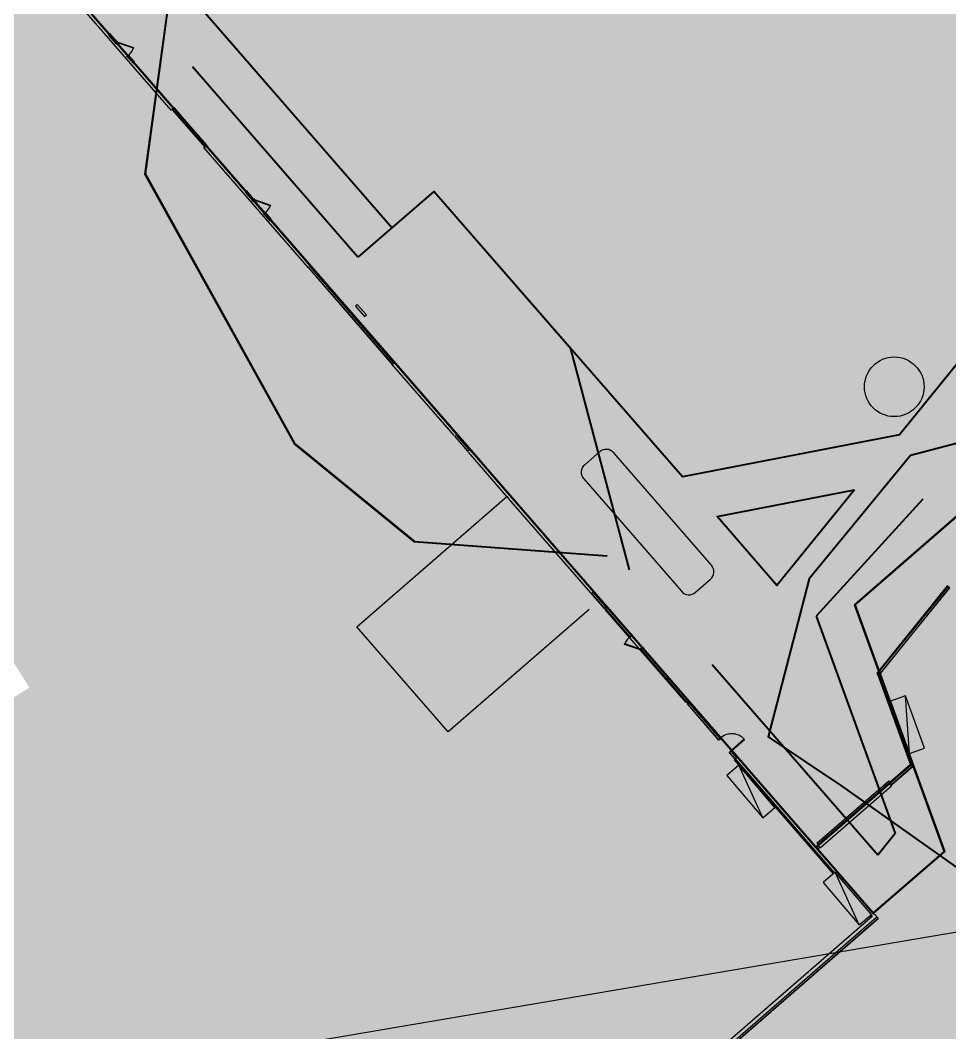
# Model space of a CAD drawing. Header units: metres. Extents: x 3 to 509016, y 4 to 6969473.
# Drawn here: x 507782.8 to 507829.5, y 6967181.6 to 6967232.5 of the extents above; entities that cross this region are included whole.
import ezdxf

# ---------------------------------------------------------------- set-up
doc = ezdxf.new("R2010")
doc.units = ezdxf.units.M
doc.linetypes.add('DASHED', pattern=[19.05, 12.7, -6.35])
doc.linetypes.add('ISO-DATUM', pattern=[30, 25, -5])
for name, color, linetype, lineweight, plot in [('A-DOOR', 252, 'Continuous', 5, False), ('A-FLOR-IDEN', 47, 'Continuous', 5, False), ('S-GRID-IDEN', 47, 'Continuous', 5, False)]:
    doc.layers.add(name, color=color, linetype=linetype, lineweight=lineweight, plot=plot)
for name, color, linetype, lineweight in [('A-DOOR-FRAM', 252, 'Continuous', 5), ('A-FLOR', 252, 'Continuous', 5), ('A-GLAZ-CURT', 252, 'Continuous', 5), ('A-GLAZ-CWMG', 252, 'Continuous', 5), ('A-WALL', 252, 'Continuous', 5), ('A-WALL-FNSH', 252, 'Continuous', 5), ('D_UG_PIPES', 252, 'EXIST_SWD', 0), ('F-FIRE', 252, 'Continuous', 5), ('ROAD_TRACKS', 252, 'Continuous', 0)]:
    doc.layers.add(name, color=color, linetype=linetype, lineweight=lineweight)
for name, color, linetype in [('C_ANNO_TEXT 5', 4, 'Continuous'), ('CIV_BUILDING FOOTPRINT', 252, 'ISO-DATUM'), ('CIV_BUILDING ROOF', 7, 'DASHED'), ('HATCH_LANDSCAPE', 1, 'Continuous'), ('HATCH_PAVEMENT_CARPARK', 254, 'Continuous'), ('mga2020ROAD_TRACKS', 252, 'Continuous'), ('PAV_FOOTPATH', 252, 'Continuous'), ('TOPO_BANK', 252, 'Continuous'), ('XREF', 7, 'Continuous')]:
    doc.layers.add(name, color=color, linetype=linetype)
doc.layers.add('C_HATCH_PR_BUILDING', color=7, linetype='Continuous', true_color=0xffffff)
doc.layers.add('HATCH_PAVEMENT_FOOTPATH', color=7, linetype='Continuous', true_color=0xffe8a3)
doc.styles.add('ISOCP', font='isocp.shx')
doc.styles.get("Standard").update_dxf_attribs({"font": 'ARIALN.TTF'})
doc.linetypes.add('EXIST_SWD', pattern='A,5,-2.5,5,-2,["SWD",Standard,S=2.5,R=0,X=0,Y=-1.25],-8,5,-2.5,5,-2.5', length=37.5)

# ---------------------------------------------------------------- blocks, each defined once
blk = doc.blocks.new('XD_HATCH')
at = {"layer": 'C_HATCH_PR_BUILDING'}
h = blk.add_hatch(color=256, dxfattribs=at)
h.dxf.hatch_style = 1
h.paths.add_polyline_path([(507766.711, 6967255.442), (507736.522, 6967229.203), (507736.707, 6967228.989), (507736.687, 6967228.971), (507782.566, 6967176.226), (507795.661, 6967161.161), (507797.004, 6967162.328), (507817.315, 6967142.708), (507816.19, 6967141.318), (507902.111, 6967071.732), (507911.801, 6967083.72), (507919.918, 6967093.76), (507927.265, 6967102.833), (507888.211, 6967134.462), (507891.102, 6967138.268), (507841.624, 6967217.742), (507824.766, 6967203.095), (507829.311, 6967190.607), (507825.752, 6967187.514), (507795.494, 6967222.404)])
at = {"layer": 'HATCH_LANDSCAPE', "ltscale": 0.5}
h = blk.add_hatch(dxfattribs=at)
h.set_pattern_fill('GRASS', color=256, scale=0.05)
h.set_pattern_definition([(212.013854887, (0, 0), (-0.28538859865, -1.2375190291), [0.238125, -1.557926224]), (167.013854887, (0, 0), (-0.28538859868, -1.23751902925), [0.238125, -1.031875]), (257.013854887, (0, 0), (1.23751902925, -0.28538859868), [0.238125, -1.031875])])
h.paths.add_polyline_path([(507773.231, 6967254.54), (507795.189, 6967268.273), (507798.457, 6967269.061), (507801.707, 6967269.222), (507805.377, 6967268.673), (507808.761, 6967267.479), (507811.626, 6967265.822), (507814.67, 6967263.135), (507817.338, 6967259.647), (507819.03, 6967256.943), (507820.403, 6967254.749), (507825.14, 6967249.815), (507839.422, 6967226.928), (507827.015, 6967211.657), (507816.098, 6967209.536), (507803.586, 6967223.895), (507801.469, 6967222.054), (507795.94, 6967228.431), (507787.717, 6967237.882)])
h.paths.add_polyline_path([(507824.757, 6967208.878), (507817.842, 6967207.534), (507820.855, 6967204.075)])
h.paths.add_polyline_path([(507794.222, 6967274.08), (507795.57, 6967270.422), (507794.404, 6967270.141), (507792.722, 6967269.068), (507771.896, 6967256.079), (507768.875, 6967259.555), (507768.65, 6967260.737), (507773.111, 6967262.911), (507788.383, 6967269.83), (507789.065, 6967270.179), (507789.74, 6967270.665), (507790.114, 6967270.979), (507791.612, 6967272.233), (507793.783, 6967273.928)])
at = {"layer": 'HATCH_PAVEMENT_CARPARK'}
h = blk.add_hatch(color=256, dxfattribs=at)
h.dxf.hatch_style = 1
edge = h.paths.add_edge_path()
edge.add_spline(control_points=[(507831.606, 6967265.21), (507831.265, 6967264.998)], knot_values=[3.035082, 3.035082, 4.035082, 4.035082], weights=[1, 1], degree=1, periodic=0)
edge.add_spline(control_points=[(507831.265, 6967264.998), (507829.701, 6967264.021)], knot_values=[2.035082, 2.035082, 3.035082, 3.035082], weights=[1, 1], degree=1, periodic=0)
edge.add_spline(control_points=[(507829.701, 6967264.021), (507828.586, 6967263.324)], knot_values=[1.499683, 1.499683, 2.035082, 2.035082], weights=[1, 1], degree=1, periodic=0)
edge.add_line((507828.586, 6967263.324), (507826.3, 6967261.896))
edge.add_line((507826.3, 6967261.896), (507828.211, 6967258.838))
edge.add_line((507828.211, 6967258.838), (507832.612, 6967251.793))
edge.add_arc((507832.171, 6967251.525), 0.516, -46.2921, 31.2496, ccw=False)
edge.add_line((507832.528, 6967251.152), (507828.298, 6967248.508))
edge.add_line((507828.298, 6967248.508), (507834.868, 6967237.992))
edge.add_line((507834.868, 6967237.992), (507839.098, 6967240.635))
edge.add_arc((507839.266, 6967239.888), 0.765, 41.8437, 102.6277, ccw=False)
edge.add_line((507839.835, 6967240.399), (507840.636, 6967239.117))
edge.add_arc((507839.99, 6967239.015), 0.655, -54.842, 9.002, ccw=False)
edge.add_line((507840.367, 6967238.479), (507836.192, 6967235.871))
edge.add_line((507836.192, 6967235.871), (507842.869, 6967225.185))
edge.add_line((507842.869, 6967225.185), (507844.161, 6967223.118))
edge.add_line((507844.161, 6967223.118), (507853.466, 6967208.224))
edge.add_line((507853.466, 6967208.224), (507857.698, 6967210.865))
edge.add_arc((507857.878, 6967210.383), 0.514, 32.6567, 110.4711, ccw=False)
edge.add_line((507858.311, 6967210.661), (507859.105, 6967209.389))
edge.add_line((507859.105, 6967209.389), (507864.703, 6967212.886))
edge.add_line((507864.703, 6967212.886), (507863.908, 6967214.158))
edge.add_arc((507864.332, 6967214.423), 0.5, 121.996, 211.9999, ccw=False)
edge.add_line((507864.067, 6967214.847), (507868.223, 6967217.443))
edge.add_line((507868.223, 6967217.443), (507858.95, 6967232.285))
edge.add_line((507858.95, 6967232.285), (507854.794, 6967229.688))
edge.add_arc((507854.528, 6967230.106), 0.495, 211.4621, 302.5322, ccw=False)
edge.add_line((507854.105, 6967229.848), (507853.311, 6967231.12))
edge.add_arc((507853.734, 6967231.385), 0.499, 121.9038, 212.0841, ccw=False)
edge.add_line((507853.47, 6967231.809), (507857.625, 6967234.405))
edge.add_line((507857.625, 6967234.405), (507851.002, 6967245.006))
edge.add_line((507851.002, 6967245.006), (507846.923, 6967242.455))
edge.add_arc((507846.658, 6967242.879), 0.5, 211.996, 301.996, ccw=False)
edge.add_line((507846.234, 6967242.614), (507845.439, 6967243.886))
edge.add_arc((507845.863, 6967244.151), 0.5, 121.996, 211.996, ccw=False)
edge.add_line((507845.598, 6967244.575), (507849.678, 6967247.126))
edge.add_line((507849.678, 6967247.126), (507843.054, 6967257.727))
edge.add_line((507843.054, 6967257.727), (507842.22, 6967257.202))
edge.add_line((507842.22, 6967257.202), (507838.899, 6967255.131))
edge.add_arc((507838.634, 6967255.555), 0.5, 211.9931, 301.9996, ccw=False)
edge.add_line((507838.21, 6967255.29), (507833.485, 6967262.874))
edge.add_line((507833.485, 6967262.874), (507831.898, 6967265.393))
edge.add_line((507831.898, 6967265.393), (507831.606, 6967265.21))
at = {"layer": 'HATCH_PAVEMENT_FOOTPATH'}
h = blk.add_hatch(color=256, dxfattribs=at)
h.dxf.hatch_style = 1
h.paths.add_polyline_path([(507837.674, 6967229.365), (507837.66, 6967229.366), (507837.65, 6967229.36)], flags=17)
h.paths.add_polyline_path([(507818.855, 6967260.959), (507815.988, 6967264.639), (507812.8, 6967267.453), (507809.602, 6967269.303), (507805.862, 6967270.623), (507801.806, 6967271.229), (507798.17, 6967271.049), (507794.404, 6967270.141), (507771.896, 6967256.079), (507773.231, 6967254.54), (507795.189, 6967268.273), (507798.457, 6967269.061), (507801.707, 6967269.222), (507805.377, 6967268.673), (507808.761, 6967267.479), (507811.626, 6967265.822), (507814.67, 6967263.135), (507817.327, 6967259.667), (507819.03, 6967256.943), (507820.723, 6967258.002)])
h.paths.add_polyline_path([(507824.757, 6967208.878), (507820.855, 6967204.075), (507817.842, 6967207.534)], flags=16)
h.paths.add_polyline_path([(507775.2, 6967252.277), (507773.231, 6967254.54), (507771.896, 6967256.079), (507768.875, 6967259.555), (507765.433, 6967257.405), (507766.528, 6967255.653), (507766.711, 6967255.442), (507767.008, 6967255.096), (507767.548, 6967254.475), (507769.136, 6967252.736), (507770.042, 6967251.71), (507770.691, 6967250.96), (507784.442, 6967235.056), (507795.488, 6967222.359), (507798.546, 6967218.885), (507825.752, 6967187.514), (507829.311, 6967190.607), (507824.766, 6967203.095), (507841.624, 6967217.742), (507841.636, 6967217.752), (507842.574, 6967216.249), (507846.702, 6967218.854), (507843.954, 6967223.166), (507842.821, 6967224.979), (507836.04, 6967235.833), (507834.874, 6967237.698), (507828.091, 6967248.556), (507828.218, 6967248.635), (507824.207, 6967255.079), (507824.231, 6967257.069), (507826.604, 6967258.541), (507828.555, 6967258.005), (507828.211, 6967258.838), (507826.515, 6967261.552), (507825.756, 6967262.054), (507825.544, 6967260.238), (507821.071, 6967257.452), (507820.723, 6967258.002), (507819.03, 6967256.943), (507820.403, 6967254.749), (507825.14, 6967249.815), (507839.422, 6967226.928), (507827.015, 6967211.657), (507816.098, 6967209.536), (507803.586, 6967223.895), (507801.469, 6967222.054), (507795.929, 6967228.451), (507787.704, 6967237.904)])
blk = doc.blocks.new('25027_BNP_Skygate Play-Sheet - 000101 - SITE PLAN')
at = {"layer": 'A-GLAZ-CURT'}
blk.add_hatch(color=256, dxfattribs=at).paths.add_polyline_path([(-2305709, 4001243), (-2304191, 4001483), (-2304195, 4001508), (-2305713, 4001268)])
at = {"layer": 'A-GLAZ-CWMG', "extrusion": (0, 0, -1)}
for points in [[(2304191, 4001483), (2304142, 4001491), (2304157, 4001589), (2304207, 4001582)], [(2305758, 4001235), (2305709, 4001242), (2305725, 4001341), (2305774, 4001333)]]:
    blk.add_hatch(color=256, dxfattribs=at).paths.add_polyline_path(points)
at = {"layer": 'A-GLAZ-CWMG'}
blk.add_hatch(color=256, dxfattribs=at).paths.add_polyline_path([(-2305735, 4001238), (-2305686, 4001246), (-2305702, 4001345), (-2305751, 4001337)])
at = {"layer": 'A-DOOR'}
for p, q in [((-2263023, 4007542), (-2262363, 4008077)), ((-2262338, 4008046), (-2262998, 4007511)), ((-2262363, 4008077), (-2262338, 4008046)), ((-2262998, 4007511), (-2263023, 4007542)), ((-2273394, 4005900), (-2272734, 4006435)), ((-2272708, 4006404), (-2273369, 4005869)), ((-2272734, 4006435), (-2272708, 4006404)), ((-2273369, 4005869), (-2273394, 4005900)), ((-2302213, 4001937), (-2301552, 4002472)), ((-2301527, 4002441), (-2302188, 4001906)), ((-2301552, 4002472), (-2301527, 4002441)), ((-2302188, 4001906), (-2302213, 4001937)), ((-2308907, 4000735), (-2308947, 4000729)), ((-2308947, 4000729), (-2308814, 3999889)), ((-2308774, 3999895), (-2308907, 4000735)), ((-2308814, 3999889), (-2308774, 3999895))]:
    blk.add_line(p, q, dxfattribs=at)
for centre, start, end in [((-2262338, 4008046), 189.0003, 219.0003), ((-2272708, 4006404), 189.0003, 219.0003), ((-2302213, 4001937), 9.0003, 39.0003), ((-2308947, 4000729), 279.0003, 9.0003)]:
    blk.add_arc(centre, 850, start, end, dxfattribs=at)
at = {"layer": 'A-DOOR-FRAM'}
for p, q in [((-2262350, 4008134), (-2262374, 4008131)), ((-2262374, 4008131), (-2262350, 4008134)), ((-2262374, 4008131), (-2262367, 4008083)), ((-2262367, 4008083), (-2262374, 4008131)), ((-2262372, 4008129), (-2262347, 4008133)), ((-2262347, 4008133), (-2262372, 4008129)), ((-2262365, 4008085), (-2262372, 4008129)), ((-2262372, 4008129), (-2262365, 4008085)), ((-2262318, 4008181), (-2262356, 4008175)), ((-2262356, 4008175), (-2262318, 4008181)), ((-2262356, 4008175), (-2262350, 4008134)), ((-2262350, 4008134), (-2262356, 4008175)), ((-2262354, 4008173), (-2262320, 4008179)), ((-2262320, 4008179), (-2262354, 4008173)), ((-2262347, 4008133), (-2262354, 4008173)), ((-2262354, 4008173), (-2262352, 4008160)), ((-2262319, 4008169), (-2262331, 4008167)), ((-2262331, 4008167), (-2262319, 4008169)), ((-2262331, 4008167), (-2262331, 4008165)), ((-2262331, 4008165), (-2262316, 4008167)), ((-2262316, 4008167), (-2262331, 4008165)), ((-2262331, 4008165), (-2262331, 4008167)), ((-2262320, 4008179), (-2262319, 4008169)), ((-2262319, 4008169), (-2262320, 4008179)), ((-2262316, 4008167), (-2262318, 4008181)), ((-2262318, 4008181), (-2262316, 4008167)), ((-2263199, 4008041), (-2263237, 4008035)), ((-2263199, 4008041), (-2263237, 4008035)), ((-2263237, 4008035), (-2263235, 4008022)), ((-2263235, 4008022), (-2263237, 4008035)), ((-2263235, 4008034), (-2263201, 4008039)), ((-2263235, 4008034), (-2263201, 4008039)), ((-2263233, 4008024), (-2263235, 4008034)), ((-2263235, 4008034), (-2263233, 4008024)), ((-2263235, 4008022), (-2263220, 4008024)), ((-2263235, 4008022), (-2263220, 4008024)), ((-2263220, 4008026), (-2263233, 4008024)), ((-2263220, 4008026), (-2263233, 4008024)), ((-2263220, 4008024), (-2263220, 4008026)), ((-2263220, 4008026), (-2263220, 4008024)), ((-2263204, 4007923), (-2263219, 4007921)), ((-2263204, 4007923), (-2263219, 4007921)), ((-2263219, 4007921), (-2263217, 4007907)), ((-2263217, 4007907), (-2263219, 4007921)), ((-2263217, 4007919), (-2263204, 4007921)), ((-2263217, 4007919), (-2263204, 4007921)), ((-2263215, 4007909), (-2263217, 4007919)), ((-2263217, 4007919), (-2263215, 4007909)), ((-2263217, 4007907), (-2263179, 4007913)), ((-2263217, 4007907), (-2263179, 4007913)), ((-2263181, 4007915), (-2263215, 4007909)), ((-2263181, 4007915), (-2263215, 4007909)), ((-2263204, 4007921), (-2263204, 4007923)), ((-2263204, 4007923), (-2263204, 4007921)), ((-2263201, 4008039), (-2263195, 4007999)), ((-2263199, 4008026), (-2263201, 4008039)), ((-2263193, 4008001), (-2263199, 4008041)), ((-2263199, 4008041), (-2263193, 4008001)), ((-2263195, 4007999), (-2263170, 4008002)), ((-2263195, 4007999), (-2263170, 4008002)), ((-2263168, 4008005), (-2263193, 4008001)), ((-2263168, 4008005), (-2263193, 4008001)), ((-2263163, 4007959), (-2263188, 4007955)), ((-2263163, 4007959), (-2263188, 4007955)), ((-2263188, 4007955), (-2263181, 4007915)), ((-2263186, 4007953), (-2263161, 4007957)), ((-2263186, 4007953), (-2263161, 4007957)), ((-2263179, 4007913), (-2263186, 4007953)), ((-2263186, 4007953), (-2263179, 4007913)), ((-2263181, 4007915), (-2263183, 4007927)), ((-2263170, 4008002), (-2263163, 4007959)), ((-2263163, 4007959), (-2263170, 4008002)), ((-2263161, 4007957), (-2263168, 4008005)), ((-2263168, 4008005), (-2263161, 4007957)), ((-2262367, 4008083), (-2262342, 4008087)), ((-2262342, 4008087), (-2262367, 4008083)), ((-2262340, 4008089), (-2262365, 4008085)), ((-2262365, 4008085), (-2262340, 4008089)), ((-2262342, 4008087), (-2262336, 4008047)), ((-2262336, 4008047), (-2262342, 4008087)), ((-2262334, 4008049), (-2262340, 4008089)), ((-2262336, 4008062), (-2262334, 4008049)), ((-2262336, 4008047), (-2262298, 4008052)), ((-2262298, 4008052), (-2262336, 4008047)), ((-2262300, 4008054), (-2262334, 4008049)), ((-2262334, 4008049), (-2262300, 4008054)), ((-2262300, 4008066), (-2262315, 4008064)), ((-2262315, 4008064), (-2262300, 4008066)), ((-2262315, 4008064), (-2262315, 4008062)), ((-2262315, 4008062), (-2262302, 4008064)), ((-2262302, 4008064), (-2262315, 4008062)), ((-2262315, 4008062), (-2262315, 4008064)), ((-2262302, 4008064), (-2262300, 4008054)), ((-2262300, 4008054), (-2262302, 4008064)), ((-2262298, 4008052), (-2262300, 4008066)), ((-2262300, 4008066), (-2262298, 4008052)), ((-2273570, 4006399), (-2273608, 4006393)), ((-2273570, 4006399), (-2273608, 4006393)), ((-2273608, 4006393), (-2273606, 4006379)), ((-2273606, 4006379), (-2273608, 4006393)), ((-2273606, 4006379), (-2273591, 4006381)), ((-2273606, 4006379), (-2273591, 4006381)), ((-2273605, 4006391), (-2273572, 4006396)), ((-2273605, 4006391), (-2273572, 4006396)), ((-2273604, 4006381), (-2273605, 4006391)), ((-2273605, 4006391), (-2273604, 4006381)), ((-2273591, 4006383), (-2273604, 4006381)), ((-2273591, 4006383), (-2273604, 4006381)), ((-2273591, 4006381), (-2273591, 4006383)), ((-2273591, 4006383), (-2273591, 4006381)), ((-2273575, 4006281), (-2273590, 4006278)), ((-2273575, 4006281), (-2273590, 4006278)), ((-2273590, 4006278), (-2273587, 4006264)), ((-2273587, 4006264), (-2273590, 4006278)), ((-2273587, 4006277), (-2273574, 4006279)), ((-2273587, 4006277), (-2273574, 4006279)), ((-2273586, 4006267), (-2273587, 4006277)), ((-2273587, 4006277), (-2273586, 4006267)), ((-2273587, 4006264), (-2273550, 4006270)), ((-2273587, 4006264), (-2273550, 4006270)), ((-2273552, 4006272), (-2273586, 4006267)), ((-2273552, 4006272), (-2273586, 4006267)), ((-2273574, 4006279), (-2273575, 4006281)), ((-2273575, 4006281), (-2273574, 4006279)), ((-2273572, 4006396), (-2273565, 4006356)), ((-2273570, 4006384), (-2273572, 4006396)), ((-2273564, 4006358), (-2273570, 4006399)), ((-2273570, 4006399), (-2273564, 4006358)), ((-2273565, 4006356), (-2273541, 4006360)), ((-2273565, 4006356), (-2273541, 4006360)), ((-2273539, 4006362), (-2273564, 4006358)), ((-2273539, 4006362), (-2273564, 4006358)), ((-2273534, 4006316), (-2273559, 4006312)), ((-2273534, 4006316), (-2273559, 4006312)), ((-2273559, 4006312), (-2273552, 4006272)), ((-2273556, 4006311), (-2273532, 4006315)), ((-2273556, 4006311), (-2273532, 4006315)), ((-2273550, 4006270), (-2273556, 4006311)), ((-2273556, 4006311), (-2273550, 4006270)), ((-2273552, 4006272), (-2273554, 4006285)), ((-2273541, 4006360), (-2273534, 4006316)), ((-2273534, 4006316), (-2273541, 4006360)), ((-2273532, 4006315), (-2273539, 4006362)), ((-2273539, 4006362), (-2273532, 4006315)), ((-2272720, 4006492), (-2272745, 4006488)), ((-2272745, 4006488), (-2272720, 4006492)), ((-2272745, 4006488), (-2272738, 4006440)), ((-2272738, 4006440), (-2272745, 4006488)), ((-2272743, 4006486), (-2272718, 4006490)), ((-2272718, 4006490), (-2272743, 4006486)), ((-2272736, 4006443), (-2272743, 4006486)), ((-2272743, 4006486), (-2272736, 4006443)), ((-2272738, 4006440), (-2272713, 4006444)), ((-2272713, 4006444), (-2272738, 4006440)), ((-2272711, 4006447), (-2272736, 4006443)), ((-2272736, 4006443), (-2272711, 4006447)), ((-2272689, 4006538), (-2272727, 4006532)), ((-2272727, 4006532), (-2272689, 4006538)), ((-2272727, 4006532), (-2272720, 4006492)), ((-2272720, 4006492), (-2272727, 4006532)), ((-2272724, 4006531), (-2272691, 4006536)), ((-2272691, 4006536), (-2272724, 4006531)), ((-2272718, 4006490), (-2272724, 4006531)), ((-2272724, 4006531), (-2272722, 4006518)), ((-2272713, 4006444), (-2272706, 4006404)), ((-2272706, 4006404), (-2272713, 4006444)), ((-2272705, 4006406), (-2272711, 4006447)), ((-2272707, 4006419), (-2272705, 4006406)), ((-2272706, 4006404), (-2272669, 4006410)), ((-2272669, 4006410), (-2272706, 4006404)), ((-2272671, 4006411), (-2272705, 4006406)), ((-2272705, 4006406), (-2272671, 4006411)), ((-2272689, 4006526), (-2272702, 4006524)), ((-2272702, 4006524), (-2272689, 4006526)), ((-2272702, 4006524), (-2272702, 4006522)), ((-2272702, 4006522), (-2272687, 4006524)), ((-2272687, 4006524), (-2272702, 4006522)), ((-2272702, 4006522), (-2272702, 4006524)), ((-2272691, 4006536), (-2272689, 4006526)), ((-2272689, 4006526), (-2272691, 4006536)), ((-2272687, 4006524), (-2272689, 4006538)), ((-2272689, 4006538), (-2272687, 4006524)), ((-2272671, 4006424), (-2272686, 4006421)), ((-2272686, 4006421), (-2272671, 4006424)), ((-2272686, 4006421), (-2272686, 4006419)), ((-2272686, 4006419), (-2272673, 4006421)), ((-2272673, 4006421), (-2272686, 4006419)), ((-2272686, 4006419), (-2272686, 4006421)), ((-2272673, 4006421), (-2272671, 4006411)), ((-2272671, 4006411), (-2272673, 4006421)), ((-2272669, 4006410), (-2272671, 4006424)), ((-2272671, 4006424), (-2272669, 4006410)), ((-2301365, 4002030), (-2301390, 4002026)), ((-2301365, 4002030), (-2301390, 4002026)), ((-2301390, 4002026), (-2301375, 4001931)), ((-2301387, 4002024), (-2301363, 4002028)), ((-2301387, 4002024), (-2301363, 4002028)), ((-2301373, 4001933), (-2301387, 4002024)), ((-2301334, 4002076), (-2301371, 4002070)), ((-2301334, 4002076), (-2301371, 4002070)), ((-2301371, 4002070), (-2301365, 4002030)), ((-2301365, 4002030), (-2301371, 4002070)), ((-2301369, 4002069), (-2301335, 4002074)), ((-2301369, 4002069), (-2301335, 4002074)), ((-2301363, 4002028), (-2301369, 4002069)), ((-2301369, 4002069), (-2301367, 4002056)), ((-2301334, 4002064), (-2301347, 4002062)), ((-2301334, 4002064), (-2301347, 4002062)), ((-2301347, 4002062), (-2301346, 4002060)), ((-2301346, 4002060), (-2301347, 4002062)), ((-2301346, 4002060), (-2301332, 4002062)), ((-2301346, 4002060), (-2301332, 4002062)), ((-2301335, 4002074), (-2301334, 4002064)), ((-2301334, 4002064), (-2301335, 4002074)), ((-2301332, 4002062), (-2301334, 4002076)), ((-2301334, 4002076), (-2301332, 4002062)), ((-2302215, 4001937), (-2302252, 4001931)), ((-2302252, 4001931), (-2302215, 4001937)), ((-2302252, 4001931), (-2302250, 4001917)), ((-2302250, 4001917), (-2302252, 4001931)), ((-2302250, 4001929), (-2302217, 4001934)), ((-2302217, 4001934), (-2302250, 4001929)), ((-2302249, 4001919), (-2302250, 4001929)), ((-2302250, 4001929), (-2302249, 4001919)), ((-2302250, 4001917), (-2302235, 4001919)), ((-2302235, 4001919), (-2302250, 4001917)), ((-2302236, 4001921), (-2302249, 4001919)), ((-2302249, 4001919), (-2302236, 4001921)), ((-2302235, 4001919), (-2302236, 4001921)), ((-2302236, 4001921), (-2302235, 4001919)), ((-2302212, 4001771), (-2302227, 4001769)), ((-2302227, 4001769), (-2302212, 4001771)), ((-2302227, 4001769), (-2302225, 4001755)), ((-2302225, 4001755), (-2302227, 4001769)), ((-2302225, 4001755), (-2302187, 4001761)), ((-2302187, 4001761), (-2302225, 4001755)), ((-2302224, 4001767), (-2302212, 4001769)), ((-2302212, 4001769), (-2302224, 4001767)), ((-2302223, 4001757), (-2302224, 4001767)), ((-2302224, 4001767), (-2302223, 4001757)), ((-2302189, 4001762), (-2302223, 4001757)), ((-2302223, 4001757), (-2302189, 4001762)), ((-2302217, 4001934), (-2302210, 4001894)), ((-2302214, 4001921), (-2302217, 4001934)), ((-2302208, 4001896), (-2302215, 4001937)), ((-2302215, 4001937), (-2302208, 4001896)), ((-2302212, 4001769), (-2302212, 4001771)), ((-2302212, 4001771), (-2302212, 4001769)), ((-2302210, 4001894), (-2302185, 4001898)), ((-2302185, 4001898), (-2302210, 4001894)), ((-2302184, 4001900), (-2302208, 4001896)), ((-2302208, 4001896), (-2302184, 4001900)), ((-2302171, 4001807), (-2302196, 4001803)), ((-2302196, 4001803), (-2302171, 4001807)), ((-2302196, 4001803), (-2302189, 4001762)), ((-2302193, 4001801), (-2302169, 4001805)), ((-2302169, 4001805), (-2302193, 4001801)), ((-2302187, 4001761), (-2302193, 4001801)), ((-2302193, 4001801), (-2302187, 4001761)), ((-2302189, 4001762), (-2302191, 4001775)), ((-2302185, 4001898), (-2302171, 4001807)), ((-2302169, 4001805), (-2302184, 4001900)), ((-2301375, 4001931), (-2301350, 4001935)), ((-2301375, 4001931), (-2301350, 4001935)), ((-2301348, 4001937), (-2301373, 4001933)), ((-2301348, 4001937), (-2301373, 4001933)), ((-2301350, 4001935), (-2301344, 4001894)), ((-2301344, 4001894), (-2301350, 4001935)), ((-2301342, 4001897), (-2301348, 4001937)), ((-2301344, 4001910), (-2301342, 4001897)), ((-2301344, 4001894), (-2301306, 4001900)), ((-2301344, 4001894), (-2301306, 4001900)), ((-2301308, 4001902), (-2301342, 4001897)), ((-2301308, 4001902), (-2301342, 4001897)), ((-2301308, 4001914), (-2301323, 4001912)), ((-2301308, 4001914), (-2301323, 4001912)), ((-2301323, 4001910), (-2301310, 4001912)), ((-2301323, 4001912), (-2301323, 4001910)), ((-2301323, 4001910), (-2301310, 4001912)), ((-2301323, 4001910), (-2301323, 4001912)), ((-2301310, 4001912), (-2301308, 4001902)), ((-2301308, 4001902), (-2301310, 4001912)), ((-2301306, 4001900), (-2301308, 4001914)), ((-2301308, 4001914), (-2301306, 4001900)), ((-2308151, 4000993), (-2308127, 4000997)), ((-2308151, 4000993), (-2308127, 4000997)), ((-2308136, 4000898), (-2308151, 4000993)), ((-2308124, 4000996), (-2308149, 4000992)), ((-2308124, 4000996), (-2308149, 4000992)), ((-2308149, 4000992), (-2308135, 4000901)), ((-2308133, 4001038), (-2308095, 4001044)), ((-2308133, 4001038), (-2308095, 4001044)), ((-2308127, 4000997), (-2308133, 4001038)), ((-2308133, 4001038), (-2308127, 4000997)), ((-2308097, 4001041), (-2308131, 4001036)), ((-2308097, 4001041), (-2308131, 4001036)), ((-2308131, 4001036), (-2308124, 4000996)), ((-2308129, 4001023), (-2308131, 4001036)), ((-2308108, 4001029), (-2308096, 4001031)), ((-2308108, 4001029), (-2308096, 4001031)), ((-2308093, 4001030), (-2308108, 4001027)), ((-2308093, 4001030), (-2308108, 4001027)), ((-2308108, 4001027), (-2308108, 4001029)), ((-2308108, 4001029), (-2308108, 4001027)), ((-2308096, 4001031), (-2308097, 4001041)), ((-2308097, 4001041), (-2308096, 4001031)), ((-2308095, 4001044), (-2308093, 4001030)), ((-2308093, 4001030), (-2308095, 4001044)), ((-2309014, 4000898), (-2308976, 4000904)), ((-2308976, 4000904), (-2309014, 4000898)), ((-2309012, 4000884), (-2309014, 4000898)), ((-2309014, 4000898), (-2309012, 4000884)), ((-2308978, 4000902), (-2309012, 4000896)), ((-2309012, 4000896), (-2308978, 4000902)), ((-2309012, 4000896), (-2309010, 4000887)), ((-2309010, 4000887), (-2309012, 4000896)), ((-2308997, 4000887), (-2309012, 4000884)), ((-2309012, 4000884), (-2308997, 4000887)), ((-2309010, 4000887), (-2308997, 4000889)), ((-2308997, 4000889), (-2309010, 4000887)), ((-2308997, 4000889), (-2308997, 4000887)), ((-2308997, 4000887), (-2308997, 4000889)), ((-2308988, 4000736), (-2308974, 4000739)), ((-2308974, 4000739), (-2308988, 4000736)), ((-2308986, 4000722), (-2308988, 4000736)), ((-2308988, 4000736), (-2308986, 4000722)), ((-2308973, 4000737), (-2308986, 4000734)), ((-2308986, 4000734), (-2308973, 4000737)), ((-2308986, 4000734), (-2308984, 4000725)), ((-2308984, 4000725), (-2308986, 4000734)), ((-2308949, 4000728), (-2308986, 4000722)), ((-2308986, 4000722), (-2308949, 4000728)), ((-2308984, 4000725), (-2308951, 4000730)), ((-2308951, 4000730), (-2308984, 4000725)), ((-2308972, 4000861), (-2308978, 4000902)), ((-2308978, 4000902), (-2308976, 4000889)), ((-2308976, 4000904), (-2308970, 4000864)), ((-2308970, 4000864), (-2308976, 4000904)), ((-2308974, 4000739), (-2308973, 4000737)), ((-2308973, 4000737), (-2308974, 4000739)), ((-2308947, 4000865), (-2308972, 4000861)), ((-2308972, 4000861), (-2308947, 4000865)), ((-2308970, 4000864), (-2308945, 4000868)), ((-2308945, 4000868), (-2308970, 4000864)), ((-2308957, 4000770), (-2308933, 4000774)), ((-2308933, 4000774), (-2308957, 4000770)), ((-2308951, 4000730), (-2308957, 4000770)), ((-2308930, 4000773), (-2308955, 4000769)), ((-2308955, 4000769), (-2308930, 4000773)), ((-2308955, 4000769), (-2308949, 4000728)), ((-2308949, 4000728), (-2308955, 4000769)), ((-2308953, 4000743), (-2308951, 4000730)), ((-2308933, 4000774), (-2308947, 4000865)), ((-2308945, 4000868), (-2308930, 4000773)), ((-2308112, 4000902), (-2308136, 4000898)), ((-2308112, 4000902), (-2308136, 4000898)), ((-2308135, 4000901), (-2308110, 4000905)), ((-2308135, 4000901), (-2308110, 4000905)), ((-2308105, 4000862), (-2308112, 4000902)), ((-2308112, 4000902), (-2308105, 4000862)), ((-2308110, 4000905), (-2308103, 4000864)), ((-2308103, 4000864), (-2308106, 4000877)), ((-2308068, 4000868), (-2308105, 4000862)), ((-2308068, 4000868), (-2308105, 4000862)), ((-2308103, 4000864), (-2308070, 4000869)), ((-2308103, 4000864), (-2308070, 4000869)), ((-2308085, 4000879), (-2308070, 4000882)), ((-2308085, 4000879), (-2308070, 4000882)), ((-2308084, 4000877), (-2308085, 4000879)), ((-2308085, 4000879), (-2308084, 4000877)), ((-2308071, 4000879), (-2308084, 4000877)), ((-2308071, 4000879), (-2308084, 4000877)), ((-2308070, 4000869), (-2308071, 4000879)), ((-2308071, 4000879), (-2308070, 4000869)), ((-2308070, 4000882), (-2308068, 4000868)), ((-2308068, 4000868), (-2308070, 4000882))]:
    blk.add_line(p, q, dxfattribs=at)
at = {"layer": 'A-FLOR'}
for p, q in [((-2240535, 4007180), (-2277578, 4001313)), ((-2269132, 4007188), (-2269125, 4007141)), ((-2266647, 4007480), (-2266663, 4007579)), ((-2288072, 4004036), (-2288080, 4004082)), ((-2277236, 3999169), (-2277578, 4001313)), ((-2295945, 3995540), (-2299931, 3985157)), ((-2294517, 3969353), (-2299931, 3985157))]:
    blk.add_line(p, q, dxfattribs=at)
at = {"layer": 'A-FLOR-IDEN'}
for p, q in [((-2293398, 3999805), (-2300805, 3998632)), ((-2292669, 3998402), (-2292826, 3999389)), ((-2301221, 3998060), (-2301065, 3997072)), ((-2300493, 3996656), (-2293085, 3997829))]:
    blk.add_line(p, q, dxfattribs=at)
for centre, start, end in [((-2293320, 3999311), 9, 99), ((-2300727, 3998138), 99, 189), ((-2293163, 3998323), 279, 9), ((-2300571, 3997150), 189, 279)]:
    blk.add_arc(centre, 500, start, end, dxfattribs=at)
at = {"layer": 'A-GLAZ-CURT'}
for p, q in [((-2304195, 4001508), (-2305713, 4001268)), ((-2305709, 4001243), (-2304191, 4001483)), ((-2304191, 4001483), (-2304195, 4001508)), ((-2305713, 4001268), (-2305709, 4001243))]:
    blk.add_line(p, q, dxfattribs=at)
at = {"layer": 'A-GLAZ-CWMG'}
for p, q in [((-2304207, 4001582), (-2305702, 4001345)), ((-2304191, 4001483), (-2305686, 4001246)), ((-2305702, 4001345), (-2305751, 4001337)), ((-2305751, 4001337), (-2305735, 4001238)), ((-2305735, 4001238), (-2305686, 4001246)), ((-2305686, 4001246), (-2305702, 4001345))]:
    blk.add_line(p, q, dxfattribs=at)
at = {"layer": 'A-GLAZ-CWMG', "extrusion": (0, 0, -1)}
for p, q in [((-2304157, 4001589), (-2304207, 4001582)), ((-2304207, 4001582), (-2304191, 4001483)), ((-2304191, 4001483), (-2304142, 4001491)), ((-2304142, 4001491), (-2304157, 4001589)), ((-2305725, 4001341), (-2305774, 4001333)), ((-2305774, 4001333), (-2305758, 4001235)), ((-2305758, 4001235), (-2305709, 4001242)), ((-2305709, 4001242), (-2305725, 4001341))]:
    blk.add_line(p, q, dxfattribs=at)
at = {"layer": 'A-WALL'}
for p, q in [((-2325953, 4036570), (-2319996, 3998960)), ((-2325866, 4036592), (-2319907, 3998974)), ((-2319761, 3999169), (-2322854, 4018700)), ((-2300584, 4012331), (-2293670, 4013426)), ((-2293670, 4013426), (-2292106, 4003549)), ((-2299115, 4003056), (-2300584, 4012331)), ((-2266663, 4007579), (-2258761, 4008830)), ((-2263192, 4007980), (-2262344, 4008114)), ((-2263191, 4007977), (-2262344, 4008111)), ((-2261777, 4008251), (-2262352, 4008160)), ((-2262352, 4008160), (-2262336, 4008062)), ((-2262336, 4008062), (-2261761, 4008153)), ((-2261761, 4008153), (-2261777, 4008251)), ((-2263199, 4008026), (-2263654, 4007954)), ((-2263654, 4007954), (-2263638, 4007855)), ((-2263638, 4007855), (-2263183, 4007927)), ((-2263183, 4007927), (-2263199, 4008026)), ((-2277060, 4005932), (-2269132, 4007188)), ((-2266682, 4007528), (-2269151, 4007137)), ((-2269151, 4007137), (-2269128, 4006991)), ((-2266680, 4007516), (-2269149, 4007125)), ((-2266666, 4007425), (-2269135, 4007034)), ((-2266660, 4007391), (-2269130, 4007000)), ((-2269128, 4006991), (-2266659, 4007382)), ((-2266659, 4007382), (-2266682, 4007528)), ((-2272148, 4006609), (-2272722, 4006518)), ((-2272132, 4006510), (-2272148, 4006609)), ((-2273570, 4006384), (-2274024, 4006312)), ((-2274024, 4006312), (-2274009, 4006213)), ((-2274009, 4006213), (-2273554, 4006285)), ((-2273554, 4006285), (-2273570, 4006384)), ((-2273565, 4006356), (-2272718, 4006490)), ((-2273562, 4006334), (-2272715, 4006468)), ((-2272722, 4006518), (-2272707, 4006419)), ((-2272707, 4006419), (-2272132, 4006510)), ((-2299465, 4002231), (-2277037, 4005784)), ((-2277060, 4005932), (-2283409, 4004926)), ((-2277058, 4005920), (-2283407, 4004915)), ((-2277044, 4005829), (-2283393, 4004824)), ((-2277038, 4005795), (-2283387, 4004789)), ((-2283386, 4004780), (-2277037, 4005786)), ((-2283331, 4004787), (-2277109, 4005772)), ((-2277037, 4005786), (-2277060, 4005932)), ((-2288096, 4004184), (-2283409, 4004926)), ((-2288073, 4004039), (-2283386, 4004782)), ((-2283409, 4004926), (-2283386, 4004780)), ((-2288150, 4004175), (-2289118, 4004022)), ((-2289118, 4004022), (-2289095, 4003876)), ((-2288148, 4004164), (-2289116, 4004010)), ((-2288134, 4004073), (-2289102, 4003919)), ((-2288128, 4004038), (-2289096, 4003885)), ((-2289095, 4003876), (-2288127, 4004029)), ((-2288127, 4004029), (-2288150, 4004175)), ((-2299489, 4002380), (-2292252, 4003526)), ((-2292106, 4003549), (-2292252, 4003526)), ((-2292106, 4003549), (-2289182, 4004012)), ((-2289166, 4003910), (-2289159, 4003864)), ((-2292229, 4003380), (-2299465, 4002233)), ((-2292236, 4003424), (-2292229, 4003380)), ((-2298519, 4002521), (-2299487, 4002368)), ((-2298497, 4002387), (-2298521, 4002533)), ((-2305676, 4001399), (-2299553, 4002369)), ((-2299534, 4002346), (-2301367, 4002056)), ((-2301367, 4002056), (-2301344, 4001910)), ((-2299532, 4002334), (-2301365, 4002044)), ((-2299518, 4002243), (-2301351, 4001953)), ((-2299512, 4002209), (-2301345, 4001918)), ((-2301344, 4001910), (-2299511, 4002200)), ((-2299553, 4002369), (-2299549, 4002344)), ((-2299511, 4002200), (-2299534, 4002346)), ((-2299489, 4002380), (-2299465, 4002233)), ((-2298504, 4002430), (-2299472, 4002277)), ((-2298499, 4002396), (-2299467, 4002242)), ((-2299465, 4002231), (-2298542, 4002378)), ((-2298542, 4002378), (-2298996, 4002306)), ((-2298542, 4002378), (-2298542, 4002378)), ((-2309866, 4001606), (-2312635, 4001192)), ((-2309747, 4000814), (-2309866, 4001606)), ((-2302214, 4001921), (-2304161, 4001613)), ((-2304161, 4001613), (-2304138, 4001467)), ((-2302213, 4001910), (-2304159, 4001601)), ((-2302198, 4001819), (-2304145, 4001510)), ((-2302193, 4001784), (-2304139, 4001476)), ((-2304138, 4001467), (-2302191, 4001775)), ((-2302191, 4001775), (-2302214, 4001921)), ((-2302196, 4001807), (-2302172, 4001811)), ((-2302195, 4001799), (-2301348, 4001933)), ((-2302170, 4001811), (-2301376, 4001937)), ((-2301374, 4001937), (-2301349, 4001941)), ((-2312635, 4001192), (-2312517, 4000401)), ((-2312635, 4001192), (-2309747, 4000814)), ((-2309367, 4000663), (-2305758, 4001235)), ((-2309367, 4000663), (-2305758, 4001235)), ((-2305761, 4001398), (-2308129, 4001023)), ((-2308129, 4001023), (-2308106, 4000877)), ((-2305759, 4001386), (-2308127, 4001011)), ((-2305745, 4001296), (-2308112, 4000920)), ((-2305739, 4001261), (-2308107, 4000886)), ((-2308106, 4000877), (-2305738, 4001252)), ((-2305738, 4001252), (-2305761, 4001398)), ((-2305669, 4001350), (-2305676, 4001399)), ((-2319737, 3999020), (-2309367, 4000663)), ((-2309398, 4000861), (-2316900, 3999672)), ((-2309390, 4000811), (-2316892, 3999623)), ((-2312517, 4000401), (-2309747, 4000814)), ((-2309367, 4000663), (-2309398, 4000861)), ((-2308976, 4000889), (-2309392, 4000823)), ((-2308974, 4000877), (-2309390, 4000811)), ((-2308960, 4000786), (-2309376, 4000720)), ((-2308954, 4000752), (-2309370, 4000686)), ((-2309369, 4000677), (-2308953, 4000743)), ((-2308953, 4000743), (-2308976, 4000889)), ((-2317000, 4000345), (-2319770, 3999931)), ((-2316882, 3999554), (-2317000, 4000345)), ((-2319770, 3999931), (-2319651, 3999140)), ((-2319770, 3999931), (-2316882, 3999554)), ((-2319651, 3999140), (-2316882, 3999554)), ((-2315460, 3999541), (-2315415, 3999548)), ((-2314718, 3994858), (-2315460, 3999541)), ((-2315439, 3999701), (-2315415, 3999548)), ((-2315403, 3999550), (-2315427, 3999703)), ((-2315415, 3999548), (-2315269, 3999571)), ((-2315312, 3999564), (-2315336, 3999718)), ((-2314568, 3994873), (-2315303, 3999515)), ((-2315277, 3999570), (-2315302, 3999723)), ((-2315269, 3999571), (-2315293, 3999724)), ((-2315251, 3999556), (-2315170, 3999569)), ((-2314501, 3994817), (-2315251, 3999556)), ((-2315170, 3999569), (-2314419, 3994830)), ((-2319996, 3998960), (-2319734, 3999001)), ((-2319665, 3999234), (-2319769, 3999218)), ((-2319658, 3999185), (-2319761, 3999169)), ((-2319734, 3999001), (-2319737, 3999020)), ((-2314570, 3994881), (-2314718, 3994858)), ((-2314569, 3994873), (-2314570, 3994881)), ((-2314518, 3994830), (-2314664, 3994807)), ((-2314664, 3994807), (-2314434, 3993359)), ((-2314424, 3993369), (-2314652, 3994809)), ((-2314343, 3993446), (-2314561, 3994824)), ((-2314312, 3993475), (-2314527, 3994829)), ((-2314304, 3993483), (-2314518, 3994830)), ((-2314419, 3994830), (-2314501, 3994817)), ((-2309528, 3992423), (-2314439, 3993467)), ((-2314367, 3993357), (-2314436, 3993372)), ((-2314434, 3993359), (-2314379, 3993347)), ((-2314374, 3993346), (-2314237, 3993317)), ((-2309495, 3992460), (-2314314, 3993485)), ((-2309660, 3992486), (-2314312, 3993475)), ((-2309598, 3992343), (-2314240, 3993330)), ((-2314232, 3993316), (-2313809, 3993226)), ((-2313809, 3993226), (-2313976, 3992444)), ((-2311071, 3992644), (-2313809, 3993226)), ((-2313809, 3993226), (-2311237, 3991862)), ((-2313976, 3992444), (-2311237, 3991862)), ((-2311237, 3991862), (-2311071, 3992644)), ((-2311071, 3992644), (-2309607, 3992333)), ((-2309660, 3992486), (-2309501, 3992453)), ((-2309607, 3992333), (-2307804, 3987097)), ((-2307793, 3987101), (-2309598, 3992343)), ((-2307706, 3987131), (-2309528, 3992423)), ((-2307673, 3987142), (-2309501, 3992453)), ((-2307664, 3987145), (-2309495, 3992460)), ((-2307804, 3987097), (-2307664, 3987145)), ((-2307797, 3987077), (-2307775, 3987084))]:
    blk.add_line(p, q, dxfattribs=at)
at = {"layer": 'A-WALL-FNSH'}
for p, q in [((-2325956, 4036509), (-2320008, 3998958)), ((-2309399, 4000870), (-2316901, 3999681)), ((-2309398, 4000861), (-2309399, 4000870)), ((-2320008, 3998958), (-2319996, 3998960)), ((-2319667, 3999243), (-2319770, 3999227))]:
    blk.add_line(p, q, dxfattribs=at)
at = {"layer": 'F-FIRE'}
for p, q in [((-2279940, 4004938), (-2280631, 4004828)), ((-2280631, 4004828), (-2280613, 4004710)), ((-2280613, 4004710), (-2279921, 4004819)), ((-2279921, 4004819), (-2279940, 4004938))]:
    blk.add_line(p, q, dxfattribs=at)
for start, end in [(84.0003, 114.0003), (264.0003, 294.0003)]:
    blk.add_arc((-2280276, 4004824), 60, start, end, dxfattribs=at)
at = {"layer": 'S-GRID-IDEN'}
blk.add_circle((-2297750, 3984101), 1500, dxfattribs=at)
blk = doc.blocks.new('XE_ARCH')
at = {"xscale": 0.001, "yscale": 0.001, "zscale": 0.001, "rotation": 121.996}
blk.add_blockref('25027_BNP_Skygate Play-Sheet - 000101 - SITE PLAN', (509988.126, 6971273.77), dxfattribs=at)
blk = doc.blocks.new('XE_SURVEY')
at = {"layer": 'D_UG_PIPES', "flags": 128}
blk.add_lwpolyline([(507737.892, 6967197.608), (507744.682, 6967190.057), (507750.401, 6967182.584), (507757.98, 6967174.424), (507884.183, 6967195.86), (507889.389, 6967187.536), (507894.379, 6967179.773), (507899.818, 6967170.702), (507905.427, 6967161.771), (507910.655, 6967153.582), (507912.402, 6967150.565), (507914.933, 6967149.739), (507917.345, 6967151.31), (507935.804, 6967113.256), (507934.121, 6967111.818), (507934.008, 6967109.306), (507939.529, 6967100.787), (507944.852, 6967091.934), (507946.38, 6967087.343), (507942.682, 6967080.322), (507940.877, 6967073.658)], dxfattribs=at)
at = {"layer": 'mga2020ROAD_TRACKS'}
blk.add_polyline3d([(507827.93, 6967261.401, 4.772), (507827.36, 6967257.76, 4.952), (507824.082, 6967254.26, 5.077), (507819.777, 6967254.587, 5.126), (507812.893, 6967261.029, 5.014), (507804.114, 6967265.386, 5.027), (507794.202, 6967257.181, 5.029), (507791.364, 6967249.609, 5.026), (507795.088, 6967241.356, 4.925), (507790.361, 6967234.299, 4.745), (507789.06, 6967224.782, 4.633), (507796.583, 6967211.221, 4.62), (507802.625, 6967206.289, 4.622), (507812.319, 6967205.568, 4.742)], dxfattribs=at)
at = {"layer": 'ROAD_TRACKS'}
blk.add_polyline3d([(507827.922, 6967261.405, 4.772), (507827.351, 6967257.762, 4.952), (507824.072, 6967254.261, 5.077), (507819.765, 6967254.588, 5.126), (507812.879, 6967261.034, 5.014), (507804.096, 6967265.392, 5.027), (507794.18, 6967257.184, 5.029), (507791.341, 6967249.609, 5.026), (507795.066, 6967241.352, 4.925), (507790.337, 6967234.292, 4.745), (507789.035, 6967224.772, 4.633), (507796.561, 6967211.205, 4.62), (507802.604, 6967206.271, 4.622), (507812.303, 6967205.549, 4.742)], dxfattribs=at)
at = {"layer": 'TOPO_BANK'}
for points in [[(507827.571, 6967210.604, 5.145), (507822.468, 6967204.398, 4.973), (507820.419, 6967196.454, 4.816), (507824.113, 6967193.971, 4.837), (507830.492, 6967189.469, 4.926)], [(507837.123, 6967213.104, 5.361), (507827.571, 6967210.604, 5.145)]]:
    blk.add_polyline3d(points, dxfattribs=at)
blk = doc.blocks.new('XD_DESIGN_1')
at = {"layer": 'CIV_BUILDING FOOTPRINT'}
blk.add_lwpolyline([(507766.713, 6967255.443), (507736.521, 6967229.201), (507795.661, 6967161.161), (507797.005, 6967162.329), (507817.315, 6967142.708), (507816.19, 6967141.319), (507902.111, 6967071.732), (507918.73, 6967092.373), (507927.226, 6967102.864), (507888.211, 6967134.463), (507891.284, 6967138.257), (507841.636, 6967217.752), (507824.767, 6967203.096), (507829.281, 6967190.691), (507825.699, 6967187.577), (507766.713, 6967255.443)], dxfattribs=at)
at = {"layer": 'CIV_BUILDING ROOF'}
blk.add_lwpolyline([(507891.264, 6967138.289), (507892.59, 6967139.94), (507841.017, 6967222.487), (507822.83, 6967202.525), (507826.809, 6967191.59), (507825.923, 6967190.495), (507813.437, 6967204.861), (507810.485, 6967215.98), (507803.585, 6967223.894), (507799.773, 6967220.581), (507768.547, 6967256.507), (507766.974, 6967255.14)], dxfattribs=at)
at = {"layer": 'PAV_FOOTPATH'}
for points in [[(507773.225, 6967254.55), (507795.189, 6967268.273), (507798.457, 6967269.059), (507801.707, 6967269.219), (507805.377, 6967268.668), (507808.761, 6967267.472), (507811.625, 6967265.814), (507814.668, 6967263.126), (507817.323, 6967259.656), (507820.396, 6967254.738), (507825.131, 6967249.802), (507839.422, 6967226.928), (507827.015, 6967211.657), (507816.098, 6967209.536), (507803.588, 6967223.899), (507801.476, 6967222.06), (507773.225, 6967254.55)], [(507764.482, 6967258.927), (507766.217, 6967256.15), (507766.528, 6967255.653), (507766.713, 6967255.443), (507825.699, 6967187.577), (507829.281, 6967190.691), (507824.767, 6967203.096), (507841.635, 6967217.752), (507891.284, 6967138.257), (507888.211, 6967134.463), (507927.265, 6967102.833), (507918.73, 6967092.373), (507920.824, 6967090.677), (507929.32, 6967101.168), (507927.265, 6967102.833)], [(507824.757, 6967208.878), (507820.855, 6967204.075), (507817.842, 6967207.534), (507824.757, 6967208.878)]]:
    blk.add_lwpolyline(points, dxfattribs=at)
blk = doc.blocks.new('XD_DESIGN_2')
at = {"layer": 'CIV_BUILDING FOOTPRINT'}
blk.add_lwpolyline([(507766.713, 6967255.443), (507736.521, 6967229.201), (507795.661, 6967161.161), (507797.005, 6967162.329), (507817.315, 6967142.708), (507816.19, 6967141.319), (507902.111, 6967071.732), (507918.73, 6967092.373), (507927.226, 6967102.864), (507888.211, 6967134.463), (507891.284, 6967138.257), (507841.636, 6967217.752), (507824.767, 6967203.096), (507829.281, 6967190.691), (507825.699, 6967187.577), (507766.713, 6967255.443)], dxfattribs=at)
at = {"layer": 'CIV_BUILDING ROOF'}
blk.add_lwpolyline([(507891.264, 6967138.289), (507892.59, 6967139.94), (507841.017, 6967222.487), (507822.83, 6967202.525), (507826.809, 6967191.59), (507825.923, 6967190.495), (507813.437, 6967204.861), (507810.485, 6967215.98), (507803.585, 6967223.894), (507799.773, 6967220.581), (507768.547, 6967256.507), (507766.974, 6967255.14)], dxfattribs=at)
at = {"layer": 'PAV_FOOTPATH'}
for points in [[(507773.225, 6967254.55), (507795.189, 6967268.273), (507798.457, 6967269.059), (507801.707, 6967269.219), (507805.377, 6967268.668), (507808.761, 6967267.472), (507811.625, 6967265.814), (507814.668, 6967263.126), (507817.323, 6967259.656), (507820.396, 6967254.738), (507825.131, 6967249.802), (507839.422, 6967226.928), (507827.015, 6967211.657), (507816.098, 6967209.536), (507803.588, 6967223.899), (507801.476, 6967222.06), (507773.225, 6967254.55)], [(507764.482, 6967258.927), (507766.217, 6967256.15), (507766.528, 6967255.653), (507766.713, 6967255.443), (507825.699, 6967187.577), (507829.281, 6967190.691), (507824.767, 6967203.096), (507841.635, 6967217.752), (507891.284, 6967138.257), (507888.211, 6967134.463), (507927.265, 6967102.833), (507918.73, 6967092.373), (507920.824, 6967090.677), (507929.32, 6967101.168), (507927.265, 6967102.833)], [(507824.757, 6967208.878), (507820.855, 6967204.075), (507817.842, 6967207.534), (507824.757, 6967208.878)]]:
    blk.add_lwpolyline(points, dxfattribs=at)

msp = doc.modelspace()

# ---------------------------------------------------------------- linework, layer by layer
msp.add_lwpolyline([(507766.713, 6967255.443), (507736.522, 6967229.203), (507795.661, 6967161.161), (507797.005, 6967162.329), (507817.315, 6967142.708), (507816.19, 6967141.319), (507902.084, 6967071.741), (507927.265, 6967102.832), (507888.211, 6967134.463), (507891.284, 6967138.257), (507841.636, 6967217.752), (507824.767, 6967203.096), (507829.281, 6967190.691), (507825.699, 6967187.577), (507766.713, 6967255.443)])

# ---------------------------------------------------------------- block references
for name in ['XD_HATCH', 'XE_ARCH', 'XE_SURVEY']:
    msp.add_blockref(name, (0, 0))
at = {"layer": 'XREF'}
for name in ['XD_HATCH', 'XE_ARCH', 'XE_SURVEY']:
    msp.add_blockref(name, (0, 0), dxfattribs=at)

# ---------------------------------------------------------------- next in the draw order: texts
at = {"layer": 'C_ANNO_TEXT 5', "insert": (507778.623, 6967203.334), "char_height": 1, "width": 11.86, "attachment_point": 5, "rotation": 122.0139, "style": 'ISOCP', "bg_fill": 3, "box_fill_scale": 1.25, "bg_fill_color": 256, "bg_fill_transparency": 0}
msp.add_mtext('PROPOSED BUILDING\\PGAME OVER', dxfattribs=at)

# ---------------------------------------------------------------- next in the draw order: block references
msp.add_blockref('XD_DESIGN_1', (0, 0))

# ---------------------------------------------------------------- next in the draw order: block references
at = {"layer": 'XREF'}
msp.add_blockref('XD_DESIGN_2', (0, 0), dxfattribs=at)

doc.saveas('drawing.dxf')
